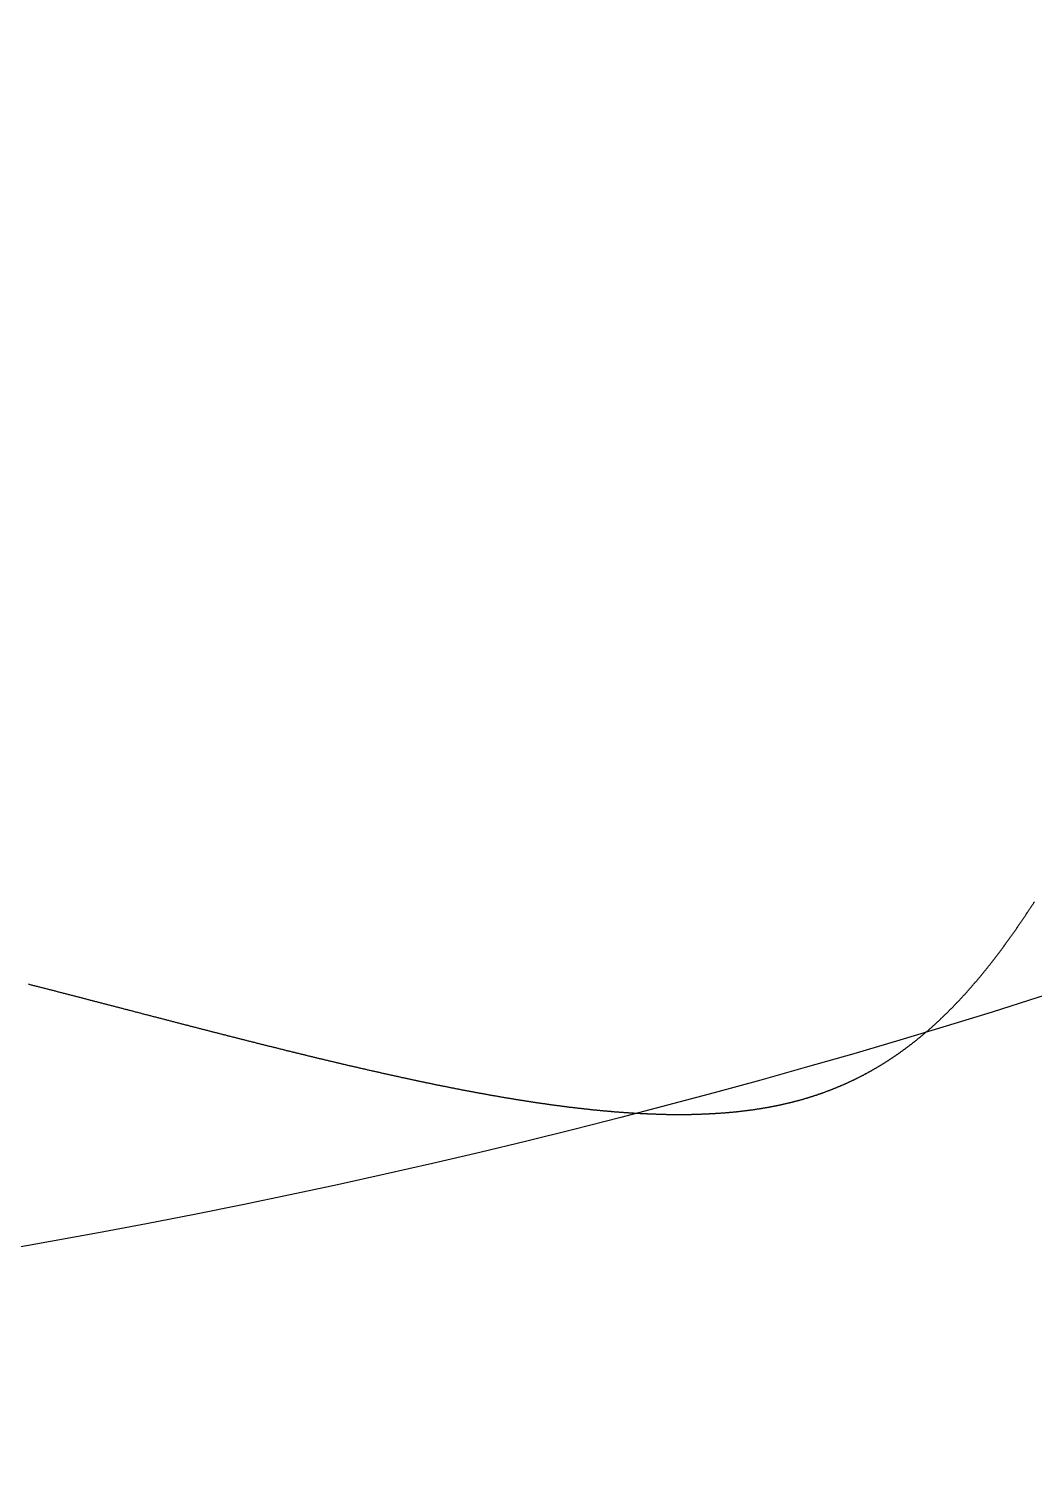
# Model space of a CAD drawing. Header units: millimetres. Extents: x 88 to 97873, y 32 to 55088.
# Drawn here: x 48868.968 to 48870.435, y 4950.685 to 4952.787 of the extents above; entities that cross this region are included whole.
import ezdxf

# ---------------------------------------------------------------- set-up
doc = ezdxf.new("R2010")
doc.units = ezdxf.units.MM
doc.header["$LTSCALE"] = 0.3

msp = doc.modelspace()

# ---------------------------------------------------------------- linework, layer by layer
msp.add_lwpolyline([(48868.9673, 4951.3933), (48868.9685, 4951.393), (48868.9698, 4951.3926), (48868.9711, 4951.3923), (48868.9724, 4951.392), (48868.9737, 4951.3916), (48868.975, 4951.3913), (48868.9762, 4951.391), (48868.9775, 4951.3906), (48868.9788, 4951.3903), (48868.9801, 4951.39), (48868.9814, 4951.3897), (48868.9826, 4951.3893), (48868.9839, 4951.389), (48868.9852, 4951.3887), (48868.9865, 4951.3883), (48868.9878, 4951.388), (48868.989, 4951.3877), (48868.9903, 4951.3874), (48868.9916, 4951.387), (48868.9929, 4951.3867), (48868.9942, 4951.3864), (48868.9954, 4951.386), (48868.9967, 4951.3857), (48868.998, 4951.3854), (48868.9993, 4951.3851), (48869.0006, 4951.3847), (48869.0018, 4951.3844), (48869.0031, 4951.3841), (48869.0044, 4951.3837), (48869.0057, 4951.3834), (48869.0069, 4951.3831), (48869.0082, 4951.3828), (48869.0095, 4951.3824), (48869.0108, 4951.3821), (48869.012, 4951.3818), (48869.0133, 4951.3814), (48869.0146, 4951.3811), (48869.0159, 4951.3808), (48869.0171, 4951.3804), (48869.0184, 4951.3801), (48869.0197, 4951.3798), (48869.021, 4951.3795), (48869.0222, 4951.3791), (48869.0235, 4951.3788), (48869.0248, 4951.3785), (48869.0261, 4951.3781), (48869.0273, 4951.3778), (48869.0286, 4951.3775), (48869.0299, 4951.3772), (48869.0311, 4951.3768), (48869.0324, 4951.3765), (48869.0337, 4951.3762), (48869.035, 4951.3758), (48869.0362, 4951.3755), (48869.0375, 4951.3752), (48869.0388, 4951.3749), (48869.04, 4951.3745), (48869.0413, 4951.3742), (48869.0426, 4951.3739), (48869.0438, 4951.3735), (48869.0451, 4951.3732), (48869.0464, 4951.3729), (48869.0476, 4951.3726), (48869.0489, 4951.3722), (48869.0502, 4951.3719), (48869.0514, 4951.3716), (48869.0527, 4951.3712), (48869.054, 4951.3709), (48869.0552, 4951.3706), (48869.0565, 4951.3703), (48869.0578, 4951.3699), (48869.059, 4951.3696), (48869.0603, 4951.3693), (48869.0616, 4951.3689), (48869.0628, 4951.3686), (48869.0641, 4951.3683), (48869.0654, 4951.368), (48869.0666, 4951.3676), (48869.0679, 4951.3673), (48869.0691, 4951.367), (48869.0704, 4951.3666), (48869.0717, 4951.3663), (48869.0729, 4951.366), (48869.0742, 4951.3657), (48869.0755, 4951.3653), (48869.0767, 4951.365), (48869.078, 4951.3647), (48869.0792, 4951.3644), (48869.0805, 4951.364), (48869.0818, 4951.3637), (48869.083, 4951.3634), (48869.0843, 4951.363), (48869.0855, 4951.3627), (48869.0868, 4951.3624), (48869.0881, 4951.3621), (48869.0893, 4951.3617), (48869.0906, 4951.3614), (48869.0918, 4951.3611), (48869.0931, 4951.3608), (48869.0943, 4951.3604), (48869.0956, 4951.3601), (48869.0969, 4951.3598), (48869.0981, 4951.3594), (48869.0994, 4951.3591), (48869.1006, 4951.3588), (48869.1019, 4951.3585), (48869.1031, 4951.3581), (48869.1044, 4951.3578), (48869.1056, 4951.3575), (48869.1069, 4951.3572), (48869.1081, 4951.3568), (48869.1094, 4951.3565), (48869.1107, 4951.3562), (48869.1119, 4951.3559), (48869.1132, 4951.3555), (48869.1144, 4951.3552), (48869.1157, 4951.3549), (48869.1169, 4951.3546), (48869.1182, 4951.3542), (48869.1194, 4951.3539), (48869.1207, 4951.3536), (48869.1219, 4951.3533), (48869.1232, 4951.3529), (48869.1244, 4951.3526), (48869.1257, 4951.3523), (48869.1269, 4951.352), (48869.1282, 4951.3516), (48869.1294, 4951.3513), (48869.1307, 4951.351), (48869.1319, 4951.3507), (48869.1331, 4951.3503), (48869.1344, 4951.35), (48869.1356, 4951.3497), (48869.1369, 4951.3494), (48869.1381, 4951.349), (48869.1394, 4951.3487), (48869.1406, 4951.3484), (48869.1419, 4951.3481), (48869.1431, 4951.3477), (48869.1444, 4951.3474), (48869.1456, 4951.3471), (48869.1468, 4951.3468), (48869.1481, 4951.3465), (48869.1493, 4951.3461), (48869.1506, 4951.3458), (48869.1518, 4951.3455), (48869.1531, 4951.3452), (48869.1543, 4951.3448), (48869.1555, 4951.3445), (48869.1568, 4951.3442), (48869.158, 4951.3439), (48869.1593, 4951.3435), (48869.1605, 4951.3432), (48869.1617, 4951.3429), (48869.163, 4951.3426), (48869.1642, 4951.3423), (48869.1655, 4951.3419), (48869.1667, 4951.3416), (48869.1679, 4951.3413), (48869.1692, 4951.341), (48869.1704, 4951.3407), (48869.1717, 4951.3403), (48869.1729, 4951.34), (48869.1741, 4951.3397), (48869.1754, 4951.3394), (48869.1766, 4951.3391), (48869.1778, 4951.3387), (48869.1791, 4951.3384), (48869.1803, 4951.3381), (48869.1815, 4951.3378), (48869.1828, 4951.3375), (48869.184, 4951.3371), (48869.1852, 4951.3368), (48869.1865, 4951.3365), (48869.1877, 4951.3362), (48869.1889, 4951.3359), (48869.1902, 4951.3355), (48869.1914, 4951.3352), (48869.1926, 4951.3349), (48869.1939, 4951.3346), (48869.1951, 4951.3343), (48869.1963, 4951.3339), (48869.1976, 4951.3336), (48869.1988, 4951.3333), (48869.2, 4951.333), (48869.2012, 4951.3327), (48869.2025, 4951.3324), (48869.2037, 4951.332), (48869.2049, 4951.3317), (48869.2062, 4951.3314), (48869.2074, 4951.3311), (48869.2086, 4951.3308), (48869.2098, 4951.3305), (48869.2111, 4951.3301), (48869.2123, 4951.3298), (48869.2135, 4951.3295), (48869.2147, 4951.3292), (48869.216, 4951.3289), (48869.2172, 4951.3286), (48869.2184, 4951.3282), (48869.2196, 4951.3279), (48869.2209, 4951.3276), (48869.2221, 4951.3273), (48869.2233, 4951.327), (48869.2245, 4951.3267), (48869.2258, 4951.3264), (48869.227, 4951.326), (48869.2282, 4951.3257), (48869.2294, 4951.3254), (48869.2306, 4951.3251), (48869.2319, 4951.3248), (48869.2331, 4951.3245), (48869.2343, 4951.3242), (48869.2355, 4951.3239), (48869.2367, 4951.3235), (48869.238, 4951.3232), (48869.2392, 4951.3229), (48869.2404, 4951.3226), (48869.2416, 4951.3223), (48869.2428, 4951.322), (48869.244, 4951.3217), (48869.2453, 4951.3214), (48869.2465, 4951.321), (48869.2477, 4951.3207), (48869.2489, 4951.3204), (48869.2501, 4951.3201), (48869.2513, 4951.3198), (48869.2525, 4951.3195), (48869.2538, 4951.3192), (48869.255, 4951.3189), (48869.2562, 4951.3186), (48869.2574, 4951.3183), (48869.2586, 4951.3179), (48869.2598, 4951.3176), (48869.261, 4951.3173), (48869.2622, 4951.317), (48869.2635, 4951.3167), (48869.2647, 4951.3164), (48869.2659, 4951.3161), (48869.2671, 4951.3158), (48869.2683, 4951.3155), (48869.2695, 4951.3152), (48869.2707, 4951.3149), (48869.2719, 4951.3146), (48869.2731, 4951.3142), (48869.2743, 4951.3139), (48869.2755, 4951.3136), (48869.2768, 4951.3133), (48869.278, 4951.313), (48869.2792, 4951.3127), (48869.2804, 4951.3124), (48869.2816, 4951.3121), (48869.2828, 4951.3118), (48869.284, 4951.3115), (48869.2852, 4951.3112), (48869.2864, 4951.3109), (48869.2876, 4951.3106), (48869.2888, 4951.3103), (48869.29, 4951.31), (48869.2912, 4951.3097), (48869.2924, 4951.3094), (48869.2936, 4951.3091), (48869.2948, 4951.3088), (48869.296, 4951.3085), (48869.2972, 4951.3082), (48869.2984, 4951.3079), (48869.2996, 4951.3075), (48869.3008, 4951.3072), (48869.302, 4951.3069), (48869.3032, 4951.3066), (48869.3044, 4951.3063), (48869.3056, 4951.306), (48869.3068, 4951.3057), (48869.308, 4951.3054), (48869.3092, 4951.3051), (48869.3104, 4951.3048), (48869.3116, 4951.3045), (48869.3128, 4951.3042), (48869.314, 4951.3039), (48869.3152, 4951.3036), (48869.3164, 4951.3033), (48869.3175, 4951.303), (48869.3187, 4951.3027), (48869.3199, 4951.3024), (48869.3211, 4951.3022), (48869.3223, 4951.3019), (48869.3235, 4951.3016), (48869.3247, 4951.3013), (48869.3259, 4951.301), (48869.3271, 4951.3007), (48869.3283, 4951.3004), (48869.3295, 4951.3001), (48869.3307, 4951.2998), (48869.3318, 4951.2995), (48869.333, 4951.2992), (48869.3342, 4951.2989), (48869.3354, 4951.2986), (48869.3366, 4951.2983), (48869.3378, 4951.298), (48869.339, 4951.2977), (48869.3401, 4951.2974), (48869.3413, 4951.2971), (48869.3425, 4951.2968), (48869.3437, 4951.2965), (48869.3449, 4951.2962), (48869.3461, 4951.296), (48869.3473, 4951.2957), (48869.3484, 4951.2954), (48869.3496, 4951.2951), (48869.3508, 4951.2948), (48869.352, 4951.2945), (48869.3532, 4951.2942), (48869.3543, 4951.2939), (48869.3555, 4951.2936), (48869.3567, 4951.2933), (48869.3579, 4951.293), (48869.3591, 4951.2928), (48869.3602, 4951.2925), (48869.3614, 4951.2922), (48869.3626, 4951.2919), (48869.3638, 4951.2916), (48869.365, 4951.2913), (48869.3661, 4951.291), (48869.3673, 4951.2907), (48869.3685, 4951.2905), (48869.3697, 4951.2902), (48869.3708, 4951.2899), (48869.372, 4951.2896), (48869.3732, 4951.2893), (48869.3744, 4951.289), (48869.3755, 4951.2887), (48869.3767, 4951.2885), (48869.3779, 4951.2882), (48869.3791, 4951.2879), (48869.3802, 4951.2876), (48869.3814, 4951.2873), (48869.3826, 4951.287), (48869.3837, 4951.2867), (48869.3849, 4951.2865), (48869.3861, 4951.2862), (48869.3872, 4951.2859), (48869.3884, 4951.2856), (48869.3896, 4951.2853), (48869.3908, 4951.2851), (48869.3919, 4951.2848), (48869.3931, 4951.2845), (48869.3943, 4951.2842), (48869.3954, 4951.2839), (48869.3966, 4951.2836), (48869.3978, 4951.2834), (48869.3989, 4951.2831), (48869.4001, 4951.2828), (48869.4012, 4951.2825), (48869.4024, 4951.2823), (48869.4036, 4951.282), (48869.4047, 4951.2817), (48869.4059, 4951.2814), (48869.4071, 4951.2811), (48869.4082, 4951.2809), (48869.4094, 4951.2806), (48869.4105, 4951.2803), (48869.4117, 4951.28), (48869.4129, 4951.2798), (48869.414, 4951.2795), (48869.4152, 4951.2792), (48869.4163, 4951.2789), (48869.4175, 4951.2787), (48869.4187, 4951.2784), (48869.4198, 4951.2781), (48869.421, 4951.2778), (48869.4221, 4951.2776), (48869.4233, 4951.2773), (48869.4244, 4951.277), (48869.4256, 4951.2768), (48869.4267, 4951.2765), (48869.4279, 4951.2762), (48869.4291, 4951.2759), (48869.4302, 4951.2757), (48869.4314, 4951.2754), (48869.4325, 4951.2751), (48869.4337, 4951.2749), (48869.4348, 4951.2746), (48869.436, 4951.2743), (48869.4371, 4951.2741), (48869.4383, 4951.2738), (48869.4394, 4951.2735), (48869.4406, 4951.2733), (48869.4417, 4951.273), (48869.4429, 4951.2727), (48869.444, 4951.2725), (48869.4452, 4951.2722), (48869.4463, 4951.2719), (48869.4474, 4951.2717), (48869.4486, 4951.2714), (48869.4497, 4951.2711), (48869.4509, 4951.2709), (48869.452, 4951.2706), (48869.4532, 4951.2703), (48869.4543, 4951.2701), (48869.4555, 4951.2698), (48869.4566, 4951.2695), (48869.4577, 4951.2693), (48869.4589, 4951.269), (48869.46, 4951.2688), (48869.4612, 4951.2685), (48869.4623, 4951.2682), (48869.4634, 4951.268), (48869.4646, 4951.2677), (48869.4657, 4951.2675), (48869.4669, 4951.2672), (48869.468, 4951.2669), (48869.4691, 4951.2667), (48869.4703, 4951.2664), (48869.4714, 4951.2662), (48869.4726, 4951.2659), (48869.4737, 4951.2656), (48869.4748, 4951.2654), (48869.476, 4951.2651), (48869.4771, 4951.2649), (48869.4782, 4951.2646), (48869.4794, 4951.2644), (48869.4805, 4951.2641), (48869.4816, 4951.2639), (48869.4828, 4951.2636), (48869.4839, 4951.2634), (48869.485, 4951.2631), (48869.4861, 4951.2628), (48869.4873, 4951.2626), (48869.4884, 4951.2623), (48869.4895, 4951.2621), (48869.4907, 4951.2618), (48869.4918, 4951.2616), (48869.4929, 4951.2613), (48869.4941, 4951.2611), (48869.4952, 4951.2608), (48869.4963, 4951.2606), (48869.4974, 4951.2603), (48869.4986, 4951.2601), (48869.4997, 4951.2598), (48869.5008, 4951.2596), (48869.5019, 4951.2593), (48869.5031, 4951.2591), (48869.5042, 4951.2589), (48869.5053, 4951.2586), (48869.5064, 4951.2584), (48869.5075, 4951.2581), (48869.5087, 4951.2579), (48869.5098, 4951.2576), (48869.5109, 4951.2574), (48869.512, 4951.2571), (48869.5131, 4951.2569), (48869.5143, 4951.2567), (48869.5154, 4951.2564), (48869.5165, 4951.2562), (48869.5176, 4951.2559), (48869.5187, 4951.2557), (48869.5198, 4951.2554), (48869.521, 4951.2552), (48869.5221, 4951.255), (48869.5232, 4951.2547), (48869.5243, 4951.2545), (48869.5254, 4951.2543), (48869.5265, 4951.254), (48869.5276, 4951.2538), (48869.5288, 4951.2535), (48869.5299, 4951.2533), (48869.531, 4951.2531), (48869.5321, 4951.2528), (48869.5332, 4951.2526), (48869.5343, 4951.2524), (48869.5354, 4951.2521), (48869.5365, 4951.2519), (48869.5376, 4951.2517), (48869.5387, 4951.2514), (48869.5399, 4951.2512), (48869.541, 4951.251), (48869.5421, 4951.2507), (48869.5432, 4951.2505), (48869.5443, 4951.2503), (48869.5454, 4951.25), (48869.5465, 4951.2498), (48869.5476, 4951.2496), (48869.5487, 4951.2493), (48869.5498, 4951.2491), (48869.5509, 4951.2489), (48869.552, 4951.2487), (48869.5531, 4951.2484), (48869.5542, 4951.2482), (48869.5553, 4951.248), (48869.5564, 4951.2477), (48869.5575, 4951.2475), (48869.5586, 4951.2473), (48869.5597, 4951.2471), (48869.5608, 4951.2468), (48869.5619, 4951.2466), (48869.563, 4951.2464), (48869.5641, 4951.2462), (48869.5652, 4951.2459), (48869.5663, 4951.2457), (48869.5674, 4951.2455), (48869.5685, 4951.2453), (48869.5696, 4951.2451), (48869.5707, 4951.2448), (48869.5718, 4951.2446), (48869.5728, 4951.2444), (48869.5739, 4951.2442), (48869.575, 4951.244), (48869.5761, 4951.2437), (48869.5772, 4951.2435), (48869.5783, 4951.2433), (48869.5794, 4951.2431), (48869.5805, 4951.2429), (48869.5816, 4951.2427), (48869.5827, 4951.2424), (48869.5837, 4951.2422), (48869.5848, 4951.242), (48869.5859, 4951.2418), (48869.587, 4951.2416), (48869.5881, 4951.2414), (48869.5892, 4951.2412), (48869.5903, 4951.2409), (48869.5913, 4951.2407), (48869.5924, 4951.2405), (48869.5935, 4951.2403), (48869.5946, 4951.2401), (48869.5957, 4951.2399), (48869.5967, 4951.2397), (48869.5978, 4951.2395), (48869.5989, 4951.2393), (48869.6, 4951.2391), (48869.6011, 4951.2389), (48869.6021, 4951.2386), (48869.6032, 4951.2384), (48869.6043, 4951.2382), (48869.6054, 4951.238), (48869.6064, 4951.2378), (48869.6075, 4951.2376), (48869.6086, 4951.2374), (48869.6097, 4951.2372), (48869.6107, 4951.237), (48869.6118, 4951.2368), (48869.6129, 4951.2366), (48869.614, 4951.2364), (48869.615, 4951.2362), (48869.6161, 4951.236), (48869.6172, 4951.2358), (48869.6183, 4951.2356), (48869.6193, 4951.2354), (48869.6204, 4951.2352), (48869.6215, 4951.235), (48869.6225, 4951.2348), (48869.6236, 4951.2346), (48869.6247, 4951.2344), (48869.6257, 4951.2342), (48869.6268, 4951.234), (48869.6279, 4951.2338), (48869.6289, 4951.2336), (48869.63, 4951.2334), (48869.6311, 4951.2333), (48869.6321, 4951.2331), (48869.6332, 4951.2329), (48869.6342, 4951.2327), (48869.6353, 4951.2325), (48869.6364, 4951.2323), (48869.6374, 4951.2321), (48869.6385, 4951.2319), (48869.6395, 4951.2317), (48869.6406, 4951.2315), (48869.6417, 4951.2313), (48869.6427, 4951.2312), (48869.6438, 4951.231), (48869.6448, 4951.2308), (48869.6459, 4951.2306), (48869.6469, 4951.2304), (48869.648, 4951.2302), (48869.6491, 4951.23), (48869.6501, 4951.2299), (48869.6512, 4951.2297), (48869.6522, 4951.2295), (48869.6533, 4951.2293), (48869.6543, 4951.2291), (48869.6554, 4951.229), (48869.6564, 4951.2288), (48869.6575, 4951.2286), (48869.6585, 4951.2284), (48869.6596, 4951.2282), (48869.6606, 4951.2281), (48869.6617, 4951.2279), (48869.6627, 4951.2277), (48869.6638, 4951.2275), (48869.6648, 4951.2273), (48869.6659, 4951.2272), (48869.6669, 4951.227), (48869.6679, 4951.2268), (48869.669, 4951.2266), (48869.67, 4951.2265), (48869.6711, 4951.2263), (48869.6721, 4951.2261), (48869.6732, 4951.226), (48869.6742, 4951.2258), (48869.6752, 4951.2256), (48869.6763, 4951.2254), (48869.6773, 4951.2253), (48869.6784, 4951.2251), (48869.6794, 4951.2249), (48869.6804, 4951.2248), (48869.6815, 4951.2246), (48869.6825, 4951.2244), (48869.6835, 4951.2243), (48869.6846, 4951.2241), (48869.6856, 4951.2239), (48869.6867, 4951.2238), (48869.6877, 4951.2236), (48869.6887, 4951.2234), (48869.6898, 4951.2233), (48869.6908, 4951.2231), (48869.6918, 4951.223), (48869.6928, 4951.2228), (48869.6939, 4951.2226), (48869.6949, 4951.2225), (48869.6959, 4951.2223), (48869.697, 4951.2222), (48869.698, 4951.222), (48869.699, 4951.2218), (48869.7001, 4951.2217), (48869.7011, 4951.2215), (48869.7021, 4951.2214), (48869.7031, 4951.2212), (48869.7042, 4951.2211), (48869.7052, 4951.2209), (48869.7062, 4951.2208), (48869.7072, 4951.2206), (48869.7082, 4951.2204), (48869.7093, 4951.2203), (48869.7103, 4951.2201), (48869.7113, 4951.22), (48869.7123, 4951.2198), (48869.7134, 4951.2197), (48869.7144, 4951.2195), (48869.7154, 4951.2194), (48869.7164, 4951.2193), (48869.7174, 4951.2191), (48869.7184, 4951.219), (48869.7195, 4951.2188), (48869.7205, 4951.2187), (48869.7215, 4951.2185), (48869.7225, 4951.2184), (48869.7235, 4951.2182), (48869.7245, 4951.2181), (48869.7255, 4951.2179), (48869.7266, 4951.2178), (48869.7276, 4951.2177), (48869.7286, 4951.2175), (48869.7296, 4951.2174), (48869.7306, 4951.2172), (48869.7316, 4951.2171), (48869.7326, 4951.217), (48869.7336, 4951.2168), (48869.7346, 4951.2167), (48869.7356, 4951.2166), (48869.7366, 4951.2164), (48869.7376, 4951.2163), (48869.7387, 4951.2162), (48869.7397, 4951.216), (48869.7407, 4951.2159), (48869.7417, 4951.2158), (48869.7427, 4951.2156), (48869.7437, 4951.2155), (48869.7447, 4951.2154), (48869.7457, 4951.2152), (48869.7467, 4951.2151), (48869.7477, 4951.215), (48869.7487, 4951.2148), (48869.7497, 4951.2147), (48869.7507, 4951.2146), (48869.7517, 4951.2145), (48869.7527, 4951.2143), (48869.7537, 4951.2142), (48869.7546, 4951.2141), (48869.7556, 4951.214), (48869.7566, 4951.2138), (48869.7576, 4951.2137), (48869.7586, 4951.2136), (48869.7596, 4951.2135), (48869.7606, 4951.2134), (48869.7616, 4951.2132), (48869.7626, 4951.2131), (48869.7636, 4951.213), (48869.7646, 4951.2129), (48869.7656, 4951.2128), (48869.7665, 4951.2126), (48869.7675, 4951.2125), (48869.7685, 4951.2124), (48869.7695, 4951.2123), (48869.7705, 4951.2122), (48869.7715, 4951.2121), (48869.7725, 4951.212), (48869.7734, 4951.2119), (48869.7744, 4951.2117), (48869.7754, 4951.2116), (48869.7764, 4951.2115), (48869.7774, 4951.2114), (48869.7784, 4951.2113), (48869.7793, 4951.2112), (48869.7803, 4951.2111), (48869.7813, 4951.211), (48869.7823, 4951.2109), (48869.7832, 4951.2108), (48869.7842, 4951.2107), (48869.7852, 4951.2106), (48869.7862, 4951.2105), (48869.7872, 4951.2104), (48869.7881, 4951.2102), (48869.7891, 4951.2101), (48869.7901, 4951.21), (48869.791, 4951.2099), (48869.792, 4951.2098), (48869.793, 4951.2097), (48869.794, 4951.2096), (48869.7949, 4951.2096), (48869.7959, 4951.2095), (48869.7969, 4951.2094), (48869.7978, 4951.2093), (48869.7988, 4951.2092), (48869.7998, 4951.2091), (48869.8007, 4951.209), (48869.8017, 4951.2089), (48869.8027, 4951.2088), (48869.8036, 4951.2087), (48869.8046, 4951.2086), (48869.8056, 4951.2085), (48869.8065, 4951.2084), (48869.8075, 4951.2083), (48869.8084, 4951.2083), (48869.8094, 4951.2082), (48869.8104, 4951.2081), (48869.8113, 4951.208), (48869.8123, 4951.2079), (48869.8132, 4951.2078), (48869.8142, 4951.2077), (48869.8152, 4951.2077), (48869.8161, 4951.2076), (48869.8171, 4951.2075), (48869.818, 4951.2074), (48869.819, 4951.2073), (48869.8199, 4951.2073), (48869.8209, 4951.2072), (48869.8218, 4951.2071), (48869.8228, 4951.207), (48869.8237, 4951.2069), (48869.8247, 4951.2069), (48869.8256, 4951.2068), (48869.8266, 4951.2067), (48869.8275, 4951.2066), (48869.8285, 4951.2066), (48869.8294, 4951.2065), (48869.8304, 4951.2064), (48869.8313, 4951.2064), (48869.8323, 4951.2063), (48869.8332, 4951.2062), (48869.8342, 4951.2061), (48869.8351, 4951.2061), (48869.8361, 4951.206), (48869.837, 4951.2059), (48869.8379, 4951.2059), (48869.8389, 4951.2058), (48869.8398, 4951.2057), (48869.8408, 4951.2057), (48869.8417, 4951.2056), (48869.8426, 4951.2056), (48869.8436, 4951.2055), (48869.8445, 4951.2054), (48869.8454, 4951.2054), (48869.8464, 4951.2053), (48869.8473, 4951.2053), (48869.8483, 4951.2052), (48869.8492, 4951.2051), (48869.8501, 4951.2051), (48869.851, 4951.205), (48869.852, 4951.205), (48869.8529, 4951.2049), (48869.8538, 4951.2049), (48869.8548, 4951.2048), (48869.8557, 4951.2048), (48869.8566, 4951.2047), (48869.8576, 4951.2047), (48869.8585, 4951.2046), (48869.8594, 4951.2046), (48869.8603, 4951.2045), (48869.8613, 4951.2045), (48869.8622, 4951.2044), (48869.8631, 4951.2044), (48869.864, 4951.2043), (48869.865, 4951.2043), (48869.8659, 4951.2042), (48869.8668, 4951.2042), (48869.8677, 4951.2041), (48869.8686, 4951.2041), (48869.8696, 4951.2041), (48869.8705, 4951.204), (48869.8714, 4951.204), (48869.8723, 4951.2039), (48869.8732, 4951.2039), (48869.8741, 4951.2039), (48869.8751, 4951.2038), (48869.876, 4951.2038), (48869.8769, 4951.2038), (48869.8778, 4951.2037), (48869.8787, 4951.2037), (48869.8796, 4951.2037), (48869.8805, 4951.2036), (48869.8815, 4951.2036), (48869.8824, 4951.2036), (48869.8833, 4951.2035), (48869.8842, 4951.2035), (48869.8851, 4951.2035), (48869.886, 4951.2034), (48869.8869, 4951.2034), (48869.8878, 4951.2034), (48869.8887, 4951.2034), (48869.8896, 4951.2033), (48869.8905, 4951.2033), (48869.8914, 4951.2033), (48869.8923, 4951.2033), (48869.8932, 4951.2033), (48869.8941, 4951.2032), (48869.895, 4951.2032), (48869.8959, 4951.2032), (48869.8968, 4951.2032), (48869.8977, 4951.2032), (48869.8986, 4951.2031), (48869.8995, 4951.2031), (48869.9004, 4951.2031), (48869.9013, 4951.2031), (48869.9022, 4951.2031), (48869.9031, 4951.2031), (48869.904, 4951.2031), (48869.9049, 4951.203), (48869.9058, 4951.203), (48869.9067, 4951.203), (48869.9076, 4951.203), (48869.9085, 4951.203), (48869.9093, 4951.203), (48869.9102, 4951.203), (48869.9111, 4951.203), (48869.912, 4951.203), (48869.9129, 4951.203), (48869.9138, 4951.203), (48869.9147, 4951.203), (48869.9155, 4951.203), (48869.9164, 4951.203), (48869.9173, 4951.203), (48869.9182, 4951.203), (48869.9191, 4951.203), (48869.92, 4951.203), (48869.9208, 4951.203), (48869.9217, 4951.203), (48869.9226, 4951.203), (48869.9235, 4951.203), (48869.9244, 4951.203), (48869.9252, 4951.203), (48869.9261, 4951.203), (48869.927, 4951.203), (48869.9279, 4951.203), (48869.9287, 4951.203), (48869.9296, 4951.2031), (48869.9305, 4951.2031), (48869.9314, 4951.2031), (48869.9322, 4951.2031), (48869.9331, 4951.2031), (48869.934, 4951.2031), (48869.9348, 4951.2031), (48869.9357, 4951.2032), (48869.9366, 4951.2032), (48869.9374, 4951.2032), (48869.9383, 4951.2032), (48869.9392, 4951.2032), (48869.94, 4951.2033), (48869.9409, 4951.2033), (48869.9418, 4951.2033), (48869.9426, 4951.2033), (48869.9435, 4951.2033), (48869.9444, 4951.2034), (48869.9452, 4951.2034), (48869.9461, 4951.2034), (48869.9469, 4951.2035), (48869.9478, 4951.2035), (48869.9486, 4951.2035), (48869.9495, 4951.2035), (48869.9504, 4951.2036), (48869.9512, 4951.2036), (48869.9521, 4951.2036), (48869.9529, 4951.2037), (48869.9538, 4951.2037), (48869.9546, 4951.2037), (48869.9555, 4951.2038), (48869.9563, 4951.2038), (48869.9572, 4951.2039), (48869.958, 4951.2039), (48869.9589, 4951.2039), (48869.9597, 4951.204), (48869.9606, 4951.204), (48869.9614, 4951.2041), (48869.9623, 4951.2041), (48869.9631, 4951.2041), (48869.964, 4951.2042), (48869.9648, 4951.2042), (48869.9657, 4951.2043), (48869.9665, 4951.2043), (48869.9673, 4951.2044), (48869.9682, 4951.2044), (48869.969, 4951.2045), (48869.9699, 4951.2045), (48869.9707, 4951.2046), (48869.9715, 4951.2046), (48869.9724, 4951.2047), (48869.9732, 4951.2047), (48869.9741, 4951.2048), (48869.9749, 4951.2048), (48869.9757, 4951.2049), (48869.9766, 4951.205), (48869.9774, 4951.205), (48869.9782, 4951.2051), (48869.9791, 4951.2051), (48869.9799, 4951.2052), (48869.9807, 4951.2053), (48869.9815, 4951.2053), (48869.9824, 4951.2054), (48869.9832, 4951.2055), (48869.984, 4951.2055), (48869.9849, 4951.2056), (48869.9857, 4951.2057), (48869.9865, 4951.2057), (48869.9873, 4951.2058), (48869.9882, 4951.2059), (48869.989, 4951.2059), (48869.9898, 4951.206), (48869.9906, 4951.2061), (48869.9914, 4951.2062), (48869.9923, 4951.2062), (48869.9931, 4951.2063), (48869.9939, 4951.2064), (48869.9947, 4951.2065), (48869.9955, 4951.2065), (48869.9964, 4951.2066), (48869.9972, 4951.2067), (48869.998, 4951.2068), (48869.9988, 4951.2069), (48869.9996, 4951.2069), (48870.0004, 4951.207), (48870.0012, 4951.2071), (48870.0021, 4951.2072), (48870.0029, 4951.2073), (48870.0037, 4951.2074), (48870.0045, 4951.2074), (48870.0053, 4951.2075), (48870.0061, 4951.2076), (48870.0069, 4951.2077), (48870.0077, 4951.2078), (48870.0085, 4951.2079), (48870.0093, 4951.208), (48870.0101, 4951.2081), (48870.0109, 4951.2082), (48870.0117, 4951.2083), (48870.0125, 4951.2084), (48870.0133, 4951.2085), (48870.0141, 4951.2086), (48870.0149, 4951.2087), (48870.0157, 4951.2088), (48870.0165, 4951.2089), (48870.0173, 4951.209), (48870.0181, 4951.2091), (48870.0189, 4951.2092), (48870.0197, 4951.2093), (48870.0205, 4951.2094), (48870.0213, 4951.2095), (48870.0221, 4951.2096), (48870.0229, 4951.2097), (48870.0237, 4951.2098), (48870.0245, 4951.2099), (48870.0253, 4951.2101), (48870.026, 4951.2102), (48870.0268, 4951.2103), (48870.0276, 4951.2104), (48870.0284, 4951.2105), (48870.0292, 4951.2106), (48870.03, 4951.2107), (48870.0308, 4951.2109), (48870.0315, 4951.211), (48870.0323, 4951.2111), (48870.0331, 4951.2112), (48870.0339, 4951.2113), (48870.0347, 4951.2115), (48870.0355, 4951.2116), (48870.0362, 4951.2117), (48870.037, 4951.2118), (48870.0378, 4951.212), (48870.0386, 4951.2121), (48870.0393, 4951.2122), (48870.0401, 4951.2124), (48870.0409, 4951.2125), (48870.0417, 4951.2126), (48870.0424, 4951.2127), (48870.0432, 4951.2129), (48870.044, 4951.213), (48870.0447, 4951.2131), (48870.0455, 4951.2133), (48870.0463, 4951.2134), (48870.0471, 4951.2136), (48870.0478, 4951.2137), (48870.0486, 4951.2138), (48870.0494, 4951.214), (48870.0501, 4951.2141), (48870.0509, 4951.2143), (48870.0516, 4951.2144), (48870.0524, 4951.2146), (48870.0532, 4951.2147), (48870.0539, 4951.2148), (48870.0547, 4951.215), (48870.0555, 4951.2151), (48870.0562, 4951.2153), (48870.057, 4951.2154), (48870.0577, 4951.2156), (48870.0585, 4951.2157), (48870.0592, 4951.2159), (48870.06, 4951.2161), (48870.0607, 4951.2162), (48870.0615, 4951.2164), (48870.0623, 4951.2165), (48870.063, 4951.2167), (48870.0638, 4951.2168), (48870.0645, 4951.217), (48870.0653, 4951.2172), (48870.066, 4951.2173), (48870.0668, 4951.2175), (48870.0675, 4951.2177), (48870.0682, 4951.2178), (48870.069, 4951.218), (48870.0697, 4951.2182), (48870.0705, 4951.2183), (48870.0712, 4951.2185), (48870.072, 4951.2187), (48870.0727, 4951.2188), (48870.0734, 4951.219), (48870.0742, 4951.2192), (48870.0749, 4951.2193), (48870.0757, 4951.2195), (48870.0764, 4951.2197), (48870.0771, 4951.2199), (48870.0779, 4951.2201), (48870.0786, 4951.2202), (48870.0793, 4951.2204), (48870.0801, 4951.2206), (48870.0808, 4951.2208), (48870.0815, 4951.221), (48870.0823, 4951.2211), (48870.083, 4951.2213), (48870.0837, 4951.2215), (48870.0845, 4951.2217), (48870.0852, 4951.2219), (48870.0859, 4951.2221), (48870.0866, 4951.2223), (48870.0874, 4951.2225), (48870.0881, 4951.2226), (48870.0888, 4951.2228), (48870.0895, 4951.223), (48870.0903, 4951.2232), (48870.091, 4951.2234), (48870.0917, 4951.2236), (48870.0924, 4951.2238), (48870.0932, 4951.224), (48870.0939, 4951.2242), (48870.0946, 4951.2244), (48870.0953, 4951.2246), (48870.096, 4951.2248), (48870.0967, 4951.225), (48870.0975, 4951.2252), (48870.0982, 4951.2254), (48870.0989, 4951.2256), (48870.0996, 4951.2258), (48870.1003, 4951.2261), (48870.101, 4951.2263), (48870.1017, 4951.2265), (48870.1024, 4951.2267), (48870.1032, 4951.2269), (48870.1039, 4951.2271), (48870.1046, 4951.2273), (48870.1053, 4951.2275), (48870.106, 4951.2278), (48870.1067, 4951.228), (48870.1074, 4951.2282), (48870.1081, 4951.2284), (48870.1088, 4951.2286), (48870.1095, 4951.2289), (48870.1102, 4951.2291), (48870.1109, 4951.2293), (48870.1116, 4951.2295), (48870.1123, 4951.2297), (48870.113, 4951.23), (48870.1137, 4951.2302), (48870.1144, 4951.2304), (48870.1151, 4951.2307), (48870.1158, 4951.2309), (48870.1165, 4951.2311), (48870.1172, 4951.2313), (48870.1179, 4951.2316), (48870.1186, 4951.2318), (48870.1193, 4951.232), (48870.12, 4951.2323), (48870.1207, 4951.2325), (48870.1213, 4951.2328), (48870.122, 4951.233), (48870.1227, 4951.2332), (48870.1234, 4951.2335), (48870.1241, 4951.2337), (48870.1248, 4951.2339), (48870.1255, 4951.2342), (48870.1262, 4951.2344), (48870.1268, 4951.2347), (48870.1275, 4951.2349), (48870.1282, 4951.2352), (48870.1289, 4951.2354), (48870.1296, 4951.2357), (48870.1303, 4951.2359), (48870.1309, 4951.2362), (48870.1316, 4951.2364), (48870.1323, 4951.2367), (48870.133, 4951.2369), (48870.1337, 4951.2372), (48870.1343, 4951.2374), (48870.135, 4951.2377), (48870.1357, 4951.2379), (48870.1364, 4951.2382), (48870.137, 4951.2385), (48870.1377, 4951.2387), (48870.1384, 4951.239), (48870.1391, 4951.2392), (48870.1397, 4951.2395), (48870.1404, 4951.2398), (48870.1411, 4951.24), (48870.1417, 4951.2403), (48870.1424, 4951.2406), (48870.1431, 4951.2408), (48870.1437, 4951.2411), (48870.1444, 4951.2414), (48870.1451, 4951.2416), (48870.1457, 4951.2419), (48870.1464, 4951.2422), (48870.1471, 4951.2425), (48870.1477, 4951.2427), (48870.1484, 4951.243), (48870.1491, 4951.2433), (48870.1497, 4951.2436), (48870.1504, 4951.2438), (48870.151, 4951.2441), (48870.1517, 4951.2444), (48870.1524, 4951.2447), (48870.153, 4951.245), (48870.1537, 4951.2452), (48870.1543, 4951.2455), (48870.155, 4951.2458), (48870.1557, 4951.2461), (48870.1563, 4951.2464), (48870.157, 4951.2467), (48870.1576, 4951.247), (48870.1583, 4951.2472), (48870.1589, 4951.2475), (48870.1596, 4951.2478), (48870.1602, 4951.2481), (48870.1609, 4951.2484), (48870.1615, 4951.2487), (48870.1622, 4951.249), (48870.1628, 4951.2493), (48870.1635, 4951.2496), (48870.1641, 4951.2499), (48870.1648, 4951.2502), (48870.1654, 4951.2505), (48870.1661, 4951.2508), (48870.1667, 4951.2511), (48870.1674, 4951.2514), (48870.168, 4951.2517), (48870.1686, 4951.252), (48870.1693, 4951.2523), (48870.1699, 4951.2526), (48870.1706, 4951.2529), (48870.1712, 4951.2532), (48870.1718, 4951.2535), (48870.1725, 4951.2538), (48870.1731, 4951.2541), (48870.1738, 4951.2545), (48870.1744, 4951.2548), (48870.175, 4951.2551), (48870.1757, 4951.2554), (48870.1763, 4951.2557), (48870.1769, 4951.256), (48870.1776, 4951.2563), (48870.1782, 4951.2567), (48870.1788, 4951.257), (48870.1795, 4951.2573), (48870.1801, 4951.2576), (48870.1807, 4951.2579), (48870.1814, 4951.2583), (48870.182, 4951.2586), (48870.1826, 4951.2589), (48870.1833, 4951.2592), (48870.1839, 4951.2596), (48870.1845, 4951.2599), (48870.1851, 4951.2602), (48870.1858, 4951.2605), (48870.1864, 4951.2609), (48870.187, 4951.2612), (48870.1876, 4951.2615), (48870.1883, 4951.2619), (48870.1889, 4951.2622), (48870.1895, 4951.2625), (48870.1901, 4951.2629), (48870.1908, 4951.2632), (48870.1914, 4951.2635), (48870.192, 4951.2639), (48870.1926, 4951.2642), (48870.1932, 4951.2646), (48870.1939, 4951.2649), (48870.1945, 4951.2652), (48870.1951, 4951.2656), (48870.1957, 4951.2659), (48870.1963, 4951.2663), (48870.1969, 4951.2666), (48870.1976, 4951.267), (48870.1982, 4951.2673), (48870.1988, 4951.2677), (48870.1994, 4951.268), (48870.2, 4951.2684), (48870.2006, 4951.2687), (48870.2012, 4951.2691), (48870.2019, 4951.2694), (48870.2025, 4951.2698), (48870.2031, 4951.2701), (48870.2037, 4951.2705), (48870.2043, 4951.2708), (48870.2049, 4951.2712), (48870.2055, 4951.2715), (48870.2061, 4951.2719), (48870.2067, 4951.2723), (48870.2073, 4951.2726), (48870.2079, 4951.273), (48870.2085, 4951.2734), (48870.2091, 4951.2737), (48870.2097, 4951.2741), (48870.2103, 4951.2744), (48870.211, 4951.2748), (48870.2116, 4951.2752), (48870.2122, 4951.2755), (48870.2128, 4951.2759), (48870.2134, 4951.2763), (48870.214, 4951.2767), (48870.2146, 4951.277), (48870.2152, 4951.2774), (48870.2158, 4951.2778), (48870.2164, 4951.2781), (48870.217, 4951.2785), (48870.2175, 4951.2789), (48870.2181, 4951.2793), (48870.2187, 4951.2796), (48870.2193, 4951.28), (48870.2199, 4951.2804), (48870.2205, 4951.2808), (48870.2211, 4951.2812), (48870.2217, 4951.2815), (48870.2223, 4951.2819), (48870.2229, 4951.2823), (48870.2235, 4951.2827), (48870.2241, 4951.2831), (48870.2247, 4951.2835), (48870.2253, 4951.2839), (48870.2258, 4951.2842), (48870.2264, 4951.2846), (48870.227, 4951.285), (48870.2276, 4951.2854), (48870.2282, 4951.2858), (48870.2288, 4951.2862), (48870.2294, 4951.2866), (48870.23, 4951.287), (48870.2305, 4951.2874), (48870.2311, 4951.2878), (48870.2317, 4951.2882), (48870.2323, 4951.2886), (48870.2329, 4951.289), (48870.2335, 4951.2894), (48870.234, 4951.2898), (48870.2346, 4951.2902), (48870.2352, 4951.2906), (48870.2358, 4951.291), (48870.2364, 4951.2914), (48870.2369, 4951.2918), (48870.2375, 4951.2922), (48870.2381, 4951.2926), (48870.2387, 4951.293), (48870.2393, 4951.2934), (48870.2398, 4951.2938), (48870.2404, 4951.2942), (48870.241, 4951.2947), (48870.2416, 4951.2951), (48870.2421, 4951.2955), (48870.2427, 4951.2959), (48870.2433, 4951.2963), (48870.2439, 4951.2967), (48870.2444, 4951.2971), (48870.245, 4951.2976), (48870.2456, 4951.298), (48870.2461, 4951.2984), (48870.2467, 4951.2988), (48870.2473, 4951.2992), (48870.2479, 4951.2997), (48870.2484, 4951.3001), (48870.249, 4951.3005), (48870.2496, 4951.3009), (48870.2501, 4951.3014), (48870.2507, 4951.3018), (48870.2513, 4951.3022), (48870.2518, 4951.3026), (48870.2524, 4951.3031), (48870.253, 4951.3035), (48870.2535, 4951.3039), (48870.2541, 4951.3044), (48870.2547, 4951.3048), (48870.2552, 4951.3052), (48870.2558, 4951.3057), (48870.2564, 4951.3061), (48870.2569, 4951.3065), (48870.2575, 4951.307), (48870.258, 4951.3074), (48870.2586, 4951.3078), (48870.2592, 4951.3083), (48870.2597, 4951.3087), (48870.2603, 4951.3092), (48870.2608, 4951.3096), (48870.2614, 4951.31), (48870.262, 4951.3105), (48870.2625, 4951.3109), (48870.2631, 4951.3114), (48870.2636, 4951.3118), (48870.2642, 4951.3123), (48870.2647, 4951.3127), (48870.2653, 4951.3132), (48870.2658, 4951.3136), (48870.2664, 4951.3141), (48870.267, 4951.3145), (48870.2675, 4951.315), (48870.2681, 4951.3154), (48870.2686, 4951.3159), (48870.2692, 4951.3163), (48870.2697, 4951.3168), (48870.2703, 4951.3172), (48870.2708, 4951.3177), (48870.2714, 4951.3182), (48870.2719, 4951.3186), (48870.2725, 4951.3191), (48870.273, 4951.3195), (48870.2736, 4951.32), (48870.2741, 4951.3205), (48870.2747, 4951.3209), (48870.2752, 4951.3214), (48870.2758, 4951.3219), (48870.2763, 4951.3223), (48870.2769, 4951.3228), (48870.2774, 4951.3233), (48870.2779, 4951.3237), (48870.2785, 4951.3242), (48870.279, 4951.3247), (48870.2796, 4951.3251), (48870.2801, 4951.3256), (48870.2807, 4951.3261), (48870.2812, 4951.3266), (48870.2818, 4951.327), (48870.2823, 4951.3275), (48870.2828, 4951.328), (48870.2834, 4951.3285), (48870.2839, 4951.3289), (48870.2845, 4951.3294), (48870.285, 4951.3299), (48870.2855, 4951.3304), (48870.2861, 4951.3309), (48870.2866, 4951.3313), (48870.2872, 4951.3318), (48870.2877, 4951.3323), (48870.2882, 4951.3328), (48870.2888, 4951.3333), (48870.2893, 4951.3338), (48870.2898, 4951.3342), (48870.2904, 4951.3347), (48870.2909, 4951.3352), (48870.2914, 4951.3357), (48870.292, 4951.3362), (48870.2925, 4951.3367), (48870.293, 4951.3372), (48870.2936, 4951.3377), (48870.2941, 4951.3382), (48870.2946, 4951.3387), (48870.2952, 4951.3392), (48870.2957, 4951.3397), (48870.2962, 4951.3402), (48870.2968, 4951.3407), (48870.2973, 4951.3412), (48870.2978, 4951.3417), (48870.2984, 4951.3422), (48870.2989, 4951.3427), (48870.2994, 4951.3432), (48870.3, 4951.3437), (48870.3005, 4951.3442), (48870.301, 4951.3447), (48870.3015, 4951.3452), (48870.3021, 4951.3457), (48870.3026, 4951.3462), (48870.3031, 4951.3467), (48870.3036, 4951.3472), (48870.3042, 4951.3477), (48870.3047, 4951.3482), (48870.3052, 4951.3487), (48870.3057, 4951.3492), (48870.3063, 4951.3498), (48870.3068, 4951.3503), (48870.3073, 4951.3508), (48870.3078, 4951.3513), (48870.3084, 4951.3518), (48870.3089, 4951.3523), (48870.3094, 4951.3529), (48870.3099, 4951.3534), (48870.3105, 4951.3539), (48870.311, 4951.3544), (48870.3115, 4951.3549), (48870.312, 4951.3555), (48870.3125, 4951.356), (48870.3131, 4951.3565), (48870.3136, 4951.357), (48870.3141, 4951.3576), (48870.3146, 4951.3581), (48870.3151, 4951.3586), (48870.3156, 4951.3591), (48870.3162, 4951.3597), (48870.3167, 4951.3602), (48870.3172, 4951.3607), (48870.3177, 4951.3613), (48870.3182, 4951.3618), (48870.3187, 4951.3623), (48870.3193, 4951.3629), (48870.3198, 4951.3634), (48870.3203, 4951.3639), (48870.3208, 4951.3645), (48870.3213, 4951.365), (48870.3218, 4951.3655), (48870.3223, 4951.3661), (48870.3229, 4951.3666), (48870.3234, 4951.3672), (48870.3239, 4951.3677), (48870.3244, 4951.3682), (48870.3249, 4951.3688), (48870.3254, 4951.3693), (48870.3259, 4951.3699), (48870.3264, 4951.3704), (48870.327, 4951.371), (48870.3275, 4951.3715), (48870.328, 4951.3721), (48870.3285, 4951.3726), (48870.329, 4951.3732), (48870.3295, 4951.3737), (48870.33, 4951.3743), (48870.3305, 4951.3748), (48870.331, 4951.3754), (48870.3315, 4951.3759), (48870.332, 4951.3765), (48870.3325, 4951.377), (48870.3331, 4951.3776), (48870.3336, 4951.3781), (48870.3341, 4951.3787), (48870.3346, 4951.3793), (48870.3351, 4951.3798), (48870.3356, 4951.3804), (48870.3361, 4951.3809), (48870.3366, 4951.3815), (48870.3371, 4951.3821), (48870.3376, 4951.3826), (48870.3381, 4951.3832), (48870.3386, 4951.3837), (48870.3391, 4951.3843), (48870.3396, 4951.3849), (48870.3401, 4951.3854), (48870.3406, 4951.386), (48870.3411, 4951.3866), (48870.3416, 4951.3872), (48870.3421, 4951.3877), (48870.3426, 4951.3883), (48870.3431, 4951.3889), (48870.3436, 4951.3894), (48870.3441, 4951.39), (48870.3446, 4951.3906), (48870.3451, 4951.3912), (48870.3456, 4951.3917), (48870.3461, 4951.3923), (48870.3466, 4951.3929), (48870.3471, 4951.3935), (48870.3476, 4951.394), (48870.3481, 4951.3946), (48870.3486, 4951.3952), (48870.3491, 4951.3958), (48870.3496, 4951.3964), (48870.3501, 4951.397), (48870.3506, 4951.3975), (48870.3511, 4951.3981), (48870.3516, 4951.3987), (48870.3521, 4951.3993), (48870.3526, 4951.3999), (48870.3531, 4951.4005), (48870.3536, 4951.4011), (48870.3541, 4951.4017), (48870.3546, 4951.4022), (48870.3551, 4951.4028), (48870.3555, 4951.4034), (48870.356, 4951.404), (48870.3565, 4951.4046), (48870.357, 4951.4052), (48870.3575, 4951.4058), (48870.358, 4951.4064), (48870.3585, 4951.407), (48870.359, 4951.4076), (48870.3595, 4951.4082), (48870.36, 4951.4088), (48870.3605, 4951.4094), (48870.361, 4951.41), (48870.3615, 4951.4106), (48870.3619, 4951.4112), (48870.3624, 4951.4118), (48870.3629, 4951.4124), (48870.3634, 4951.413), (48870.3639, 4951.4136), (48870.3644, 4951.4142), (48870.3649, 4951.4148), (48870.3654, 4951.4154), (48870.3659, 4951.416), (48870.3663, 4951.4166), (48870.3668, 4951.4173), (48870.3673, 4951.4179), (48870.3678, 4951.4185), (48870.3683, 4951.4191), (48870.3688, 4951.4197), (48870.3693, 4951.4203), (48870.3698, 4951.4209), (48870.3702, 4951.4215), (48870.3707, 4951.4222), (48870.3712, 4951.4228), (48870.3717, 4951.4234), (48870.3722, 4951.424), (48870.3727, 4951.4246), (48870.3732, 4951.4253), (48870.3736, 4951.4259), (48870.3741, 4951.4265), (48870.3746, 4951.4271), (48870.3751, 4951.4277), (48870.3756, 4951.4284), (48870.3761, 4951.429), (48870.3765, 4951.4296), (48870.377, 4951.4302), (48870.3775, 4951.4309), (48870.378, 4951.4315), (48870.3785, 4951.4321), (48870.379, 4951.4328), (48870.3794, 4951.4334), (48870.3799, 4951.434), (48870.3804, 4951.4347), (48870.3809, 4951.4353), (48870.3814, 4951.4359), (48870.3819, 4951.4366), (48870.3823, 4951.4372), (48870.3828, 4951.4378), (48870.3833, 4951.4385), (48870.3838, 4951.4391), (48870.3843, 4951.4397), (48870.3847, 4951.4404), (48870.3852, 4951.441), (48870.3857, 4951.4417), (48870.3862, 4951.4423), (48870.3867, 4951.4429), (48870.3871, 4951.4436), (48870.3876, 4951.4442), (48870.3881, 4951.4449), (48870.3886, 4951.4455), (48870.389, 4951.4462), (48870.3895, 4951.4468), (48870.39, 4951.4475), (48870.3905, 4951.4481), (48870.391, 4951.4487), (48870.3914, 4951.4494), (48870.3919, 4951.45), (48870.3924, 4951.4507), (48870.3929, 4951.4514), (48870.3933, 4951.452), (48870.3938, 4951.4527), (48870.3943, 4951.4533), (48870.3948, 4951.454), (48870.3953, 4951.4546), (48870.3957, 4951.4553), (48870.3962, 4951.4559), (48870.3967, 4951.4566), (48870.3972, 4951.4573), (48870.3976, 4951.4579), (48870.3981, 4951.4586), (48870.3986, 4951.4592), (48870.3991, 4951.4599), (48870.3995, 4951.4606), (48870.4, 4951.4612), (48870.4005, 4951.4619), (48870.401, 4951.4625), (48870.4014, 4951.4632), (48870.4019, 4951.4639), (48870.4024, 4951.4645), (48870.4028, 4951.4652), (48870.4033, 4951.4659), (48870.4038, 4951.4666), (48870.4043, 4951.4672), (48870.4047, 4951.4679), (48870.4052, 4951.4686), (48870.4057, 4951.4692), (48870.4062, 4951.4699), (48870.4066, 4951.4706), (48870.4071, 4951.4713), (48870.4076, 4951.4719), (48870.408, 4951.4726), (48870.4085, 4951.4733), (48870.409, 4951.474), (48870.4095, 4951.4746), (48870.4099, 4951.4753), (48870.4104, 4951.476), (48870.4109, 4951.4767), (48870.4113, 4951.4774), (48870.4118, 4951.478), (48870.4123, 4951.4787), (48870.4128, 4951.4794), (48870.4132, 4951.4801), (48870.4137, 4951.4808), (48870.4142, 4951.4815), (48870.4146, 4951.4821), (48870.4151, 4951.4828), (48870.4156, 4951.4835), (48870.416, 4951.4842), (48870.4165, 4951.4849), (48870.417, 4951.4856), (48870.4175, 4951.4863), (48870.4179, 4951.487), (48870.4184, 4951.4877), (48870.4189, 4951.4884), (48870.4193, 4951.4891), (48870.4198, 4951.4897), (48870.4203, 4951.4904), (48870.4207, 4951.4911), (48870.4212, 4951.4918), (48870.4217, 4951.4925), (48870.4221, 4951.4932), (48870.4226, 4951.4939), (48870.4231, 4951.4946), (48870.4235, 4951.4953), (48870.424, 4951.496), (48870.4245, 4951.4967), (48870.4249, 4951.4974), (48870.4254, 4951.4981), (48870.4259, 4951.4988), (48870.4263, 4951.4995), (48870.4268, 4951.5003), (48870.4273, 4951.501), (48870.4277, 4951.5017), (48870.4282, 4951.5024), (48870.4287, 4951.5031), (48870.4291, 4951.5038), (48870.4296, 4951.5045), (48870.4301, 4951.5052), (48870.4305, 4951.5059), (48870.431, 4951.5066), (48870.4315, 4951.5074), (48870.4319, 4951.5081), (48870.4324, 4951.5088), (48870.4329, 4951.5095), (48870.4333, 4951.5102), (48870.4338, 4951.5109), (48870.4343, 4951.5116), (48870.4347, 4951.5124), (48870.4352, 4951.5131)])
for radius in [18.5479, 14.363, 11.4141]:
    msp.add_circle((48866.9793, 4962.2533), radius)

doc.saveas('drawing.dxf')
